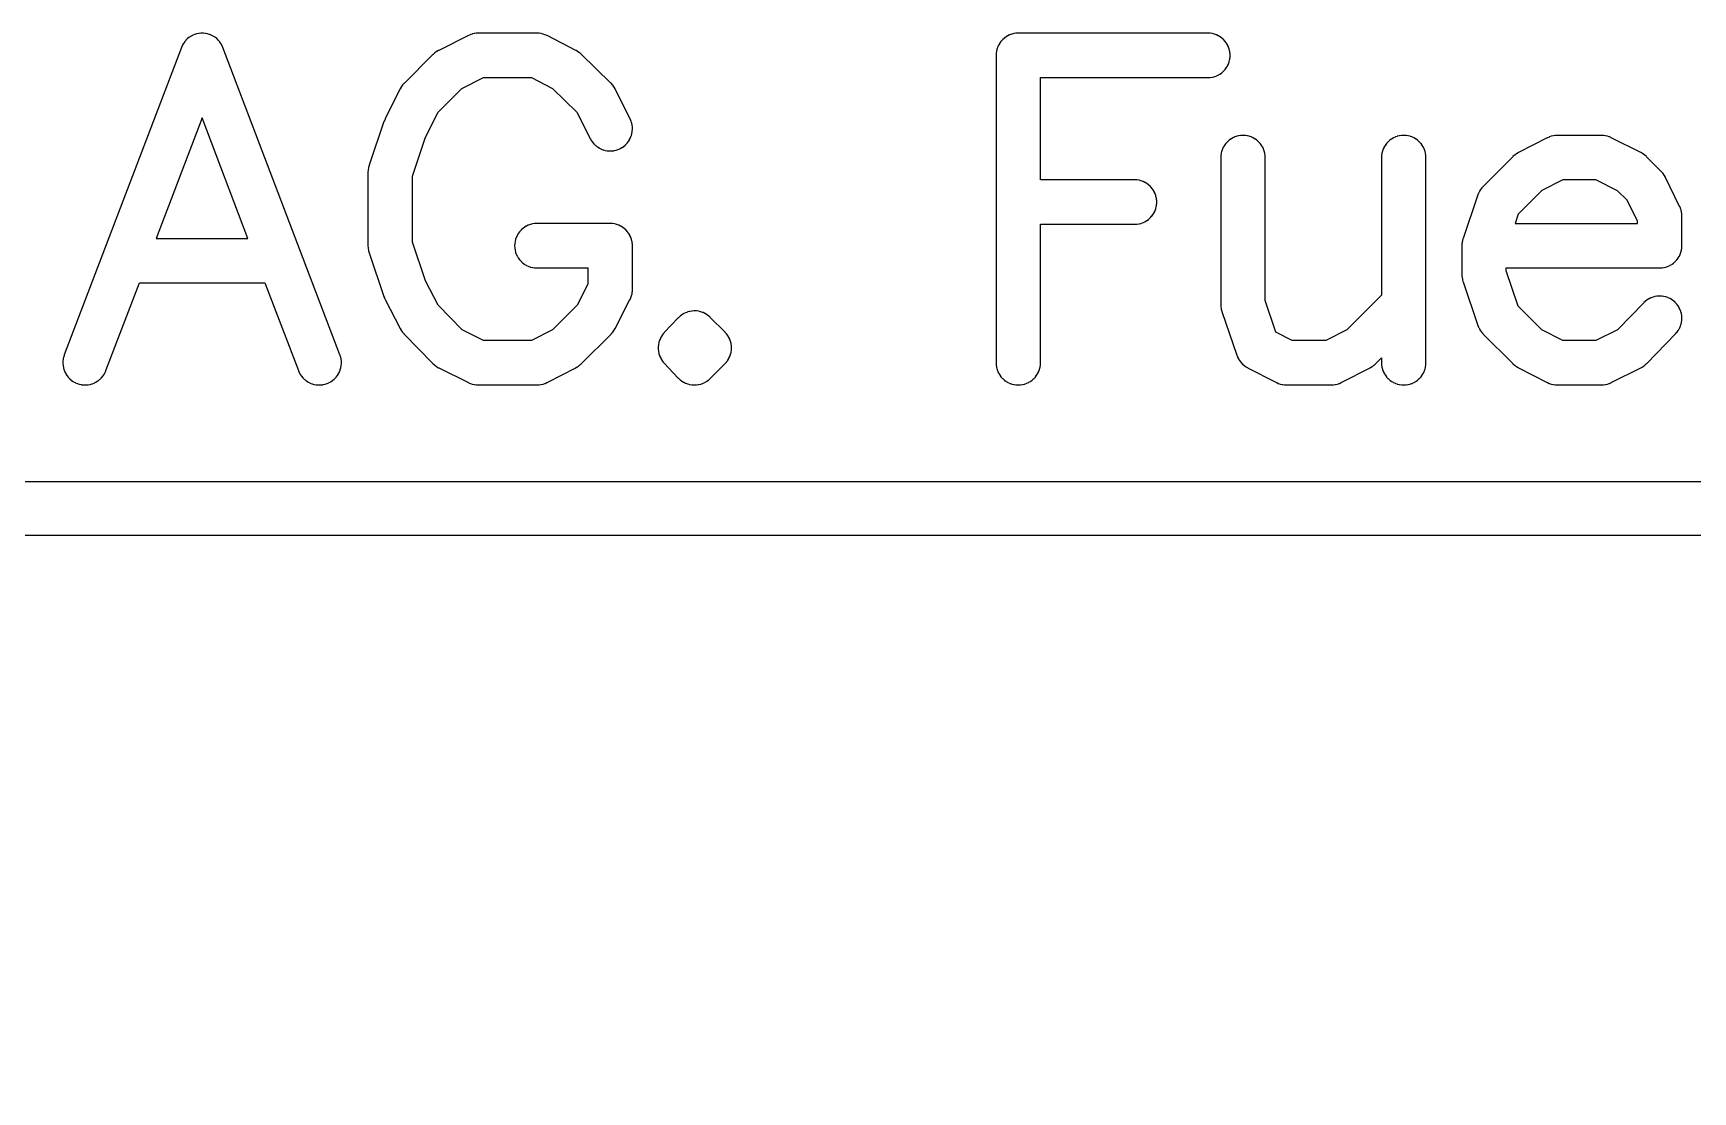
# Model space of a CAD drawing. Header units: inches. Extents: x -0.5 to 10, y -2.4 to 3.9.
# Drawn here: x 1.9257 to 2.1384, y -2.0266 to -1.8908 of the extents above; entities that cross this region are included whole.
import ezdxf

# ---------------------------------------------------------------- set-up
doc = ezdxf.new("R2010")
doc.units = ezdxf.units.IN

msp = doc.modelspace()

# ---------------------------------------------------------------- linework, layer by layer
for points in [[(1.939352, -1.92285), (1.955448, -1.92285), (1.959736, -1.934114), (1.959738, -1.934118), (1.959746, -1.934137), (1.959838, -1.934348), (1.959849, -1.934371), (1.95986, -1.934392), (1.959973, -1.934593), (1.959985, -1.934614), (1.959999, -1.934635), (1.960131, -1.934824), (1.960147, -1.934845), (1.960161, -1.934863), (1.960311, -1.935038), (1.960325, -1.935054), (1.960345, -1.935074), (1.960511, -1.935233), (1.96053, -1.935251), (1.960548, -1.935266), (1.960729, -1.935408), (1.960748, -1.935423), (1.960769, -1.935437), (1.960963, -1.935561), (1.960985, -1.935574), (1.961006, -1.935585), (1.961212, -1.93569), (1.961235, -1.935701), (1.961256, -1.93571), (1.961471, -1.935794), (1.961495, -1.935802), (1.961518, -1.935809), (1.96174, -1.935872), (1.961763, -1.935878), (1.961787, -1.935883), (1.962014, -1.935923), (1.962041, -1.935927), (1.962063, -1.93593), (1.962293, -1.935947), (1.962317, -1.935949), (1.962342, -1.935949), (1.962573, -1.935944), (1.962593, -1.935943), (1.962622, -1.935941), (1.962851, -1.935914), (1.962878, -1.93591), (1.962899, -1.935905), (1.963124, -1.935856), (1.963149, -1.93585), (1.963172, -1.935843), (1.963391, -1.935772), (1.963409, -1.935765), (1.963437, -1.935754), (1.963648, -1.935662), (1.963671, -1.935651), (1.963692, -1.93564), (1.963893, -1.935527), (1.963914, -1.935515), (1.963935, -1.935501), (1.964124, -1.935369), (1.964145, -1.935353), (1.964163, -1.935339), (1.964338, -1.935189), (1.964354, -1.935175), (1.964374, -1.935155), (1.964533, -1.934989), (1.964551, -1.93497), (1.964566, -1.934952), (1.964708, -1.934771), (1.964723, -1.934752), (1.964737, -1.934731), (1.964861, -1.934537), (1.964874, -1.934515), (1.964885, -1.934494), (1.96499, -1.934288), (1.965001, -1.934265), (1.96501, -1.934244), (1.965094, -1.934029), (1.965102, -1.934005), (1.965109, -1.933982), (1.965172, -1.93376), (1.965178, -1.933737), (1.965183, -1.933713), (1.965223, -1.933486), (1.965227, -1.933459), (1.96523, -1.933437), (1.965247, -1.933207), (1.965249, -1.933183), (1.965249, -1.933158), (1.965244, -1.932927), (1.965243, -1.932907), (1.965241, -1.932878), (1.965214, -1.932649), (1.96521, -1.932622), (1.965205, -1.932601), (1.965156, -1.932376), (1.96515, -1.932351), (1.965143, -1.932328), (1.965072, -1.932109), (1.965068, -1.9321), (1.965064, -1.932086), (1.950064, -1.892686), (1.95006, -1.892678), (1.950054, -1.892664), (1.949964, -1.892456), (1.949954, -1.892434), (1.949942, -1.892413), (1.949832, -1.892214), (1.949819, -1.892194), (1.949806, -1.892173), (1.949677, -1.891987), (1.949665, -1.891971), (1.949648, -1.891949), (1.949501, -1.891775), (1.949488, -1.89176), (1.949468, -1.89174), (1.949306, -1.891582), (1.949289, -1.891566), (1.94927, -1.89155), (1.949093, -1.891408), (1.949072, -1.891392), (1.949054, -1.891379), (1.948864, -1.891255), (1.948844, -1.891243), (1.948822, -1.891231), (1.948621, -1.891126), (1.948602, -1.891116), (1.948578, -1.891105), (1.948368, -1.89102), (1.948345, -1.891011), (1.948322, -1.891004), (1.948105, -1.890939), (1.948081, -1.890932), (1.948058, -1.890927), (1.947835, -1.890884), (1.947811, -1.89088), (1.947787, -1.890877), (1.947562, -1.890855), (1.947539, -1.890853), (1.947513, -1.890853), (1.947287, -1.890853), (1.947261, -1.890853), (1.947238, -1.890855), (1.947013, -1.890877), (1.946989, -1.89088), (1.946965, -1.890884), (1.946742, -1.890927), (1.946719, -1.890932), (1.946695, -1.890939), (1.946478, -1.891004), (1.946455, -1.891011), (1.946432, -1.89102), (1.946222, -1.891105), (1.946198, -1.891116), (1.946179, -1.891126), (1.945978, -1.891231), (1.945956, -1.891243), (1.945936, -1.891255), (1.945746, -1.891379), (1.945728, -1.891392), (1.945707, -1.891408), (1.94553, -1.89155), (1.945511, -1.891566), (1.945494, -1.891582), (1.945332, -1.89174), (1.945312, -1.89176), (1.945299, -1.891775), (1.945152, -1.891949), (1.945135, -1.891971), (1.945123, -1.891987), (1.944994, -1.892173), (1.944981, -1.892194), (1.944968, -1.892214), (1.944858, -1.892413), (1.944846, -1.892434), (1.944836, -1.892456), (1.944746, -1.892664), (1.94474, -1.892678), (1.944736, -1.892686), (1.929736, -1.932086), (1.929732, -1.9321), (1.929728, -1.932109), (1.929657, -1.932328), (1.92965, -1.932351), (1.929644, -1.932376), (1.929595, -1.932601), (1.92959, -1.932622), (1.929586, -1.932649), (1.929559, -1.932878), (1.929557, -1.932907), (1.929556, -1.932927), (1.929551, -1.933158), (1.929551, -1.933183), (1.929553, -1.933207), (1.92957, -1.933437), (1.929573, -1.933459), (1.929577, -1.933486), (1.929617, -1.933713), (1.929622, -1.933737), (1.929628, -1.93376), (1.929691, -1.933982), (1.929698, -1.934005), (1.929706, -1.934029), (1.92979, -1.934244), (1.929799, -1.934265), (1.92981, -1.934288), (1.929915, -1.934494), (1.929926, -1.934515), (1.929939, -1.934537), (1.930063, -1.934731), (1.930077, -1.934752), (1.930092, -1.934771), (1.930234, -1.934952), (1.930249, -1.93497), (1.930267, -1.934989), (1.930426, -1.935155), (1.930446, -1.935175), (1.930462, -1.935189), (1.930637, -1.935339), (1.930655, -1.935353), (1.930676, -1.935369), (1.930865, -1.935501), (1.930886, -1.935515), (1.930907, -1.935527), (1.931108, -1.93564), (1.931129, -1.935651), (1.931152, -1.935662), (1.931363, -1.935754), (1.931391, -1.935765), (1.931409, -1.935772), (1.931628, -1.935843), (1.931651, -1.93585), (1.931676, -1.935856), (1.931901, -1.935905), (1.931922, -1.93591), (1.931949, -1.935914), (1.932178, -1.935941), (1.932207, -1.935943), (1.932227, -1.935944), (1.932458, -1.935949), (1.932483, -1.935949), (1.932507, -1.935947), (1.932737, -1.93593), (1.932759, -1.935927), (1.932786, -1.935923), (1.933013, -1.935883), (1.933037, -1.935878), (1.93306, -1.935872), (1.933282, -1.935809), (1.933305, -1.935802), (1.933329, -1.935794), (1.933544, -1.93571), (1.933565, -1.935701), (1.933588, -1.93569), (1.933794, -1.935585), (1.933815, -1.935574), (1.933837, -1.935561), (1.934031, -1.935437), (1.934052, -1.935423), (1.934071, -1.935408), (1.934252, -1.935266), (1.93427, -1.935251), (1.934289, -1.935233), (1.934455, -1.935074), (1.934475, -1.935054), (1.934489, -1.935038), (1.934639, -1.934863), (1.934653, -1.934845), (1.934669, -1.934824), (1.934801, -1.934635), (1.934815, -1.934614), (1.934827, -1.934593), (1.93494, -1.934392), (1.934951, -1.934371), (1.934962, -1.934348), (1.935054, -1.934137), (1.935062, -1.934118), (1.935064, -1.934114)], [(1.995466, -1.901006), (1.997151, -1.904375), (1.997155, -1.904383), (1.997162, -1.904396), (1.997276, -1.904597), (1.99729, -1.904621), (1.997302, -1.904639), (1.997434, -1.904828), (1.997449, -1.904848), (1.997464, -1.904866), (1.997614, -1.905041), (1.99763, -1.905059), (1.997648, -1.905077), (1.997815, -1.905237), (1.997833, -1.905253), (1.997852, -1.905269), (1.998033, -1.905411), (1.998052, -1.905425), (1.998073, -1.905439), (1.998268, -1.905563), (1.998286, -1.905575), (1.99831, -1.905588), (1.998516, -1.905692), (1.998539, -1.905703), (1.998561, -1.905712), (1.998776, -1.905795), (1.998799, -1.905804), (1.998822, -1.905811), (1.999044, -1.905873), (1.999072, -1.90588), (1.999092, -1.905884), (1.999319, -1.905924), (1.999345, -1.905928), (1.999368, -1.90593), (1.999598, -1.905948), (1.999621, -1.905949), (1.999647, -1.905949), (1.999878, -1.905944), (1.999903, -1.905943), (1.999926, -1.90594), (2.000155, -1.905913), (2.000182, -1.905909), (2.000204, -1.905905), (2.000429, -1.905855), (2.000453, -1.905849), (2.000476, -1.905842), (2.000695, -1.90577), (2.000722, -1.90576), (2.000741, -1.905752), (2.000952, -1.90566), (2.000975, -1.905649), (2.000996, -1.905638), (2.001197, -1.905524), (2.001221, -1.90551), (2.001239, -1.905498), (2.001428, -1.905366), (2.001448, -1.905351), (2.001466, -1.905336), (2.001641, -1.905186), (2.001659, -1.90517), (2.001677, -1.905152), (2.001837, -1.904985), (2.001853, -1.904967), (2.001869, -1.904948), (2.002011, -1.904767), (2.002025, -1.904748), (2.002039, -1.904727), (2.002163, -1.904532), (2.002175, -1.904514), (2.002188, -1.90449), (2.002292, -1.904284), (2.002303, -1.904261), (2.002312, -1.904239), (2.002395, -1.904024), (2.002404, -1.904001), (2.002411, -1.903978), (2.002473, -1.903756), (2.00248, -1.903728), (2.002484, -1.903708), (2.002524, -1.903481), (2.002528, -1.903455), (2.00253, -1.903432), (2.002548, -1.903202), (2.002549, -1.903179), (2.002549, -1.903153), (2.002544, -1.902922), (2.002543, -1.902897), (2.00254, -1.902874), (2.002513, -1.902645), (2.002509, -1.902618), (2.002505, -1.902596), (2.002455, -1.902371), (2.002449, -1.902347), (2.002442, -1.902324), (2.00237, -1.902105), (2.00236, -1.902078), (2.002352, -1.902059), (2.00226, -1.901848), (2.002253, -1.901834), (2.002249, -1.901825), (2.000349, -1.898025), (2.000344, -1.898015), (2.000336, -1.898001), (2.000206, -1.897773), (2.00019, -1.897747), (2.00019, -1.897747), (2.000175, -1.897726), (2.000021, -1.897514), (2.000002, -1.897491), (2.000002, -1.897491), (1.999985, -1.897471), (1.999808, -1.897278), (1.999797, -1.897267), (1.999788, -1.897258), (1.995988, -1.893558), (1.995977, -1.893548), (1.99597, -1.893541), (1.995795, -1.893387), (1.995776, -1.893371), (1.995776, -1.893371), (1.995756, -1.893356), (1.995567, -1.89322), (1.995548, -1.893207), (1.995525, -1.893193), (1.995324, -1.893077), (1.995317, -1.893073), (1.995302, -1.893065), (1.991602, -1.891165), (1.991584, -1.891156), (1.991581, -1.891154), (1.991378, -1.891062), (1.991358, -1.891054), (1.991334, -1.891045), (1.991123, -1.890972), (1.991097, -1.890964), (1.991077, -1.890959), (1.990861, -1.890906), (1.990838, -1.890901), (1.990814, -1.890897), (1.990594, -1.890866), (1.99057, -1.890863), (1.990546, -1.890861), (1.990324, -1.890851), (1.990311, -1.89085), (1.9903, -1.89085), (1.9828, -1.89085), (1.982789, -1.89085), (1.982777, -1.890851), (1.982559, -1.890861), (1.982534, -1.890862), (1.982513, -1.890865), (1.982297, -1.890895), (1.982275, -1.890899), (1.982252, -1.890904), (1.98204, -1.890954), (1.982014, -1.89096), (1.981995, -1.890966), (1.981789, -1.891036), (1.981764, -1.891045), (1.981746, -1.891053), (1.981546, -1.891141), (1.981534, -1.891147), (1.981525, -1.891151), (1.977725, -1.893051), (1.977714, -1.893057), (1.977702, -1.893064), (1.977483, -1.893188), (1.977461, -1.893201), (1.977461, -1.893201), (1.977438, -1.893217), (1.977233, -1.893364), (1.977214, -1.893379), (1.977214, -1.893379), (1.977192, -1.893398), (1.977004, -1.893566), (1.976994, -1.893576), (1.976985, -1.893585), (1.973285, -1.897285), (1.973276, -1.897294), (1.973266, -1.897304), (1.973098, -1.897492), (1.973079, -1.897514), (1.973079, -1.897514), (1.973064, -1.897533), (1.972917, -1.897738), (1.972901, -1.897761), (1.972901, -1.897761), (1.972888, -1.897783), (1.972764, -1.898002), (1.972757, -1.898014), (1.972751, -1.898025), (1.970851, -1.901825), (1.970845, -1.901837), (1.970837, -1.901856), (1.970713, -1.902152), (1.970709, -1.902163), (1.970701, -1.902184), (1.968801, -1.907784), (1.968797, -1.907798), (1.968793, -1.90781), (1.968724, -1.908057), (1.968718, -1.908081), (1.968718, -1.908081), (1.968712, -1.90811), (1.968671, -1.908363), (1.968667, -1.90839), (1.968667, -1.90839), (1.968665, -1.908417), (1.968651, -1.908673), (1.96865, -1.908691), (1.96865, -1.9087), (1.96865, -1.9181), (1.96865, -1.918109), (1.968651, -1.918127), (1.968665, -1.918383), (1.968667, -1.91841), (1.968667, -1.91841), (1.968671, -1.918437), (1.968712, -1.91869), (1.968718, -1.918719), (1.968718, -1.918719), (1.968724, -1.918743), (1.968793, -1.91899), (1.968797, -1.919002), (1.968801, -1.919016), (1.970701, -1.924616), (1.970706, -1.924629), (1.970707, -1.924633), (1.970769, -1.924795), (1.970776, -1.924813), (1.970783, -1.924829), (1.970857, -1.924985), (1.97086, -1.924992), (1.970865, -1.925002), (1.972765, -1.928702), (1.972773, -1.928717), (1.972777, -1.928724), (1.972893, -1.928925), (1.972907, -1.928948), (1.97292, -1.928967), (1.973056, -1.929156), (1.973071, -1.929176), (1.973071, -1.929176), (1.973087, -1.929195), (1.973241, -1.92937), (1.973248, -1.929377), (1.973258, -1.929388), (1.976958, -1.933188), (1.976967, -1.933197), (1.976978, -1.933208), (1.977171, -1.933385), (1.977191, -1.933402), (1.977191, -1.933402), (1.977214, -1.933421), (1.977426, -1.933575), (1.977447, -1.93359), (1.977447, -1.93359), (1.977473, -1.933606), (1.977701, -1.933736), (1.977715, -1.933744), (1.977725, -1.933749), (1.981525, -1.935649), (1.981534, -1.935653), (1.981546, -1.935659), (1.981746, -1.935747), (1.981764, -1.935755), (1.981789, -1.935764), (1.981995, -1.935834), (1.982014, -1.93584), (1.98204, -1.935846), (1.982252, -1.935896), (1.982275, -1.935901), (1.982297, -1.935905), (1.982513, -1.935935), (1.982534, -1.935938), (1.982559, -1.935939), (1.982777, -1.935949), (1.982789, -1.93595), (1.9828, -1.93595), (1.9903, -1.93595), (1.990311, -1.93595), (1.990324, -1.935949), (1.990546, -1.935939), (1.99057, -1.935937), (1.990594, -1.935934), (1.990814, -1.935903), (1.990838, -1.935899), (1.990861, -1.935894), (1.991077, -1.935841), (1.991097, -1.935836), (1.991123, -1.935828), (1.991334, -1.935755), (1.991358, -1.935746), (1.991378, -1.935738), (1.991581, -1.935646), (1.991584, -1.935644), (1.991602, -1.935635), (1.995302, -1.933735), (1.995316, -1.933728), (1.995325, -1.933723), (1.995535, -1.933601), (1.995558, -1.933586), (1.995558, -1.933586), (1.995579, -1.933572), (1.995775, -1.933429), (1.995794, -1.933415), (1.995794, -1.933415), (1.995816, -1.933396), (1.995996, -1.933233), (1.996, -1.933229), (1.996015, -1.933215), (1.999815, -1.929415), (1.999829, -1.9294), (1.999833, -1.929396), (1.999996, -1.929216), (2.000015, -1.929194), (2.000015, -1.929194), (2.000029, -1.929175), (2.000172, -1.928979), (2.000186, -1.928958), (2.000186, -1.928958), (2.000201, -1.928935), (2.000323, -1.928725), (2.000328, -1.928716), (2.000335, -1.928702), (2.002235, -1.925002), (2.002244, -1.924984), (2.002246, -1.924981), (2.002338, -1.924778), (2.002346, -1.924758), (2.002355, -1.924734), (2.002428, -1.924523), (2.002436, -1.924497), (2.002441, -1.924477), (2.002494, -1.924261), (2.002499, -1.924238), (2.002503, -1.924214), (2.002534, -1.923994), (2.002537, -1.92397), (2.002539, -1.923946), (2.002549, -1.923724), (2.00255, -1.923711), (2.00255, -1.9237), (2.00255, -1.9181), (2.00255, -1.91809), (2.002549, -1.918075), (2.002538, -1.917845), (2.002536, -1.917819), (2.002533, -1.917796), (2.002499, -1.917568), (2.002496, -1.917545), (2.00249, -1.91752), (2.002434, -1.917296), (2.002427, -1.91727), (2.00242, -1.917249), (2.002342, -1.917032), (2.002333, -1.917008), (2.002323, -1.916987), (2.002225, -1.916778), (2.002213, -1.916756), (2.002201, -1.916735), (2.002083, -1.916537), (2.002068, -1.916514), (2.002056, -1.916497), (2.001918, -1.916311), (2.001902, -1.91629), (2.001887, -1.916273), (2.001732, -1.916103), (2.001715, -1.916085), (2.001697, -1.916068), (2.001527, -1.915913), (2.00151, -1.915898), (2.001489, -1.915882), (2.001303, -1.915744), (2.001286, -1.915732), (2.001263, -1.915717), (2.001065, -1.915599), (2.001044, -1.915587), (2.001022, -1.915575), (2.000813, -1.915477), (2.000792, -1.915467), (2.000768, -1.915458), (2.000551, -1.91538), (2.00053, -1.915373), (2.000504, -1.915366), (2.00028, -1.91531), (2.000255, -1.915304), (2.000232, -1.915301), (2.000004, -1.915267), (1.999981, -1.915264), (1.999955, -1.915262), (1.999725, -1.915251), (1.99971, -1.91525), (1.9997, -1.91525), (1.9903, -1.91525), (1.99029, -1.91525), (1.990275, -1.915251), (1.990045, -1.915262), (1.990019, -1.915264), (1.989996, -1.915267), (1.989768, -1.915301), (1.989745, -1.915304), (1.98972, -1.91531), (1.989496, -1.915366), (1.98947, -1.915373), (1.989449, -1.91538), (1.989232, -1.915458), (1.989208, -1.915467), (1.989187, -1.915477), (1.988978, -1.915575), (1.988956, -1.915587), (1.988935, -1.915599), (1.988737, -1.915717), (1.988714, -1.915732), (1.988697, -1.915744), (1.988511, -1.915882), (1.98849, -1.915898), (1.988473, -1.915913), (1.988303, -1.916068), (1.988285, -1.916085), (1.988268, -1.916103), (1.988113, -1.916273), (1.988098, -1.91629), (1.988082, -1.916311), (1.987944, -1.916497), (1.987932, -1.916514), (1.987917, -1.916537), (1.987799, -1.916735), (1.987787, -1.916756), (1.987775, -1.916778), (1.987677, -1.916987), (1.987667, -1.917008), (1.987658, -1.917032), (1.98758, -1.917249), (1.987573, -1.91727), (1.987566, -1.917296), (1.98751, -1.91752), (1.987504, -1.917545), (1.987501, -1.917568), (1.987467, -1.917796), (1.987464, -1.917819), (1.987462, -1.917845), (1.987451, -1.918075), (1.98745, -1.9181), (1.987451, -1.918125), (1.987462, -1.918355), (1.987464, -1.918381), (1.987467, -1.918404), (1.987501, -1.918632), (1.987504, -1.918655), (1.98751, -1.91868), (1.987566, -1.918904), (1.987573, -1.91893), (1.98758, -1.918951), (1.987658, -1.919168), (1.987667, -1.919192), (1.987677, -1.919213), (1.987775, -1.919422), (1.987787, -1.919444), (1.987799, -1.919465), (1.987917, -1.919663), (1.987932, -1.919686), (1.987944, -1.919703), (1.988082, -1.919889), (1.988098, -1.91991), (1.988113, -1.919927), (1.988268, -1.920097), (1.988285, -1.920115), (1.988303, -1.920132), (1.988473, -1.920287), (1.98849, -1.920302), (1.988511, -1.920318), (1.988697, -1.920456), (1.988714, -1.920468), (1.988737, -1.920483), (1.988935, -1.920601), (1.988956, -1.920613), (1.988978, -1.920625), (1.989187, -1.920723), (1.989208, -1.920733), (1.989232, -1.920742), (1.989449, -1.92082), (1.98947, -1.920827), (1.989496, -1.920834), (1.98972, -1.92089), (1.989745, -1.920896), (1.989768, -1.920899), (1.989996, -1.920933), (1.990019, -1.920936), (1.990045, -1.920938), (1.990275, -1.920949), (1.99029, -1.92095), (1.9903, -1.92095), (1.99685, -1.92095), (1.99685, -1.923011), (1.995469, -1.925701), (1.992301, -1.928869), (1.989611, -1.93025), (1.983473, -1.93025), (1.980706, -1.928866), (1.97764, -1.925718), (1.976031, -1.922585), (1.97435, -1.91763), (1.97435, -1.90917), (1.976036, -1.9042), (1.977642, -1.900988), (1.980688, -1.897942), (1.983473, -1.89655), (1.989611, -1.89655), (1.992318, -1.89794)], [(2.04915, -1.89369), (2.04915, -1.89369), (2.04915, -1.8937), (2.04915, -1.9331), (2.04915, -1.93311), (2.049151, -1.933125), (2.049162, -1.933355), (2.049164, -1.933381), (2.049167, -1.933404), (2.049201, -1.933632), (2.049204, -1.933655), (2.04921, -1.93368), (2.049266, -1.933904), (2.049273, -1.93393), (2.04928, -1.933951), (2.049358, -1.934168), (2.049367, -1.934192), (2.049377, -1.934213), (2.049475, -1.934422), (2.049487, -1.934444), (2.049499, -1.934465), (2.049617, -1.934663), (2.049632, -1.934686), (2.049644, -1.934703), (2.049782, -1.934889), (2.049798, -1.93491), (2.049813, -1.934927), (2.049968, -1.935097), (2.049985, -1.935115), (2.050003, -1.935132), (2.050173, -1.935287), (2.05019, -1.935302), (2.050211, -1.935318), (2.050397, -1.935456), (2.050414, -1.935468), (2.050437, -1.935483), (2.050635, -1.935601), (2.050656, -1.935613), (2.050678, -1.935625), (2.050887, -1.935723), (2.050908, -1.935733), (2.050932, -1.935742), (2.051149, -1.93582), (2.05117, -1.935827), (2.051196, -1.935834), (2.05142, -1.93589), (2.051445, -1.935896), (2.051468, -1.935899), (2.051696, -1.935933), (2.051719, -1.935936), (2.051745, -1.935938), (2.051975, -1.935949), (2.052, -1.93595), (2.052025, -1.935949), (2.052255, -1.935938), (2.052281, -1.935936), (2.052304, -1.935933), (2.052532, -1.935899), (2.052555, -1.935896), (2.05258, -1.93589), (2.052804, -1.935834), (2.05283, -1.935827), (2.052851, -1.93582), (2.053068, -1.935742), (2.053092, -1.935733), (2.053113, -1.935723), (2.053322, -1.935625), (2.053344, -1.935613), (2.053365, -1.935601), (2.053563, -1.935483), (2.053586, -1.935468), (2.053603, -1.935456), (2.053789, -1.935318), (2.05381, -1.935302), (2.053827, -1.935287), (2.053997, -1.935132), (2.054015, -1.935115), (2.054032, -1.935097), (2.054187, -1.934927), (2.054202, -1.93491), (2.054218, -1.934889), (2.054356, -1.934703), (2.054368, -1.934686), (2.054383, -1.934663), (2.054501, -1.934465), (2.054513, -1.934444), (2.054525, -1.934422), (2.054623, -1.934213), (2.054633, -1.934192), (2.054642, -1.934168), (2.05472, -1.933951), (2.054727, -1.93393), (2.054734, -1.933904), (2.05479, -1.93368), (2.054796, -1.933655), (2.054799, -1.933632), (2.054833, -1.933404), (2.054836, -1.933381), (2.054838, -1.933355), (2.054849, -1.933125), (2.05485, -1.93311), (2.05485, -1.9331), (2.05485, -1.91535), (2.0669, -1.91535), (2.06691, -1.91535), (2.066925, -1.915349), (2.067155, -1.915338), (2.067181, -1.915336), (2.067204, -1.915333), (2.067432, -1.915299), (2.067455, -1.915296), (2.06748, -1.91529), (2.067704, -1.915234), (2.06773, -1.915227), (2.067751, -1.91522), (2.067968, -1.915142), (2.067992, -1.915133), (2.068013, -1.915123), (2.068222, -1.915025), (2.068244, -1.915013), (2.068265, -1.915001), (2.068463, -1.914883), (2.068486, -1.914868), (2.068503, -1.914856), (2.068689, -1.914718), (2.06871, -1.914702), (2.068727, -1.914687), (2.068897, -1.914532), (2.068915, -1.914515), (2.068932, -1.914497), (2.069087, -1.914327), (2.069102, -1.91431), (2.069118, -1.914289), (2.069256, -1.914103), (2.069268, -1.914086), (2.069283, -1.914063), (2.069401, -1.913865), (2.069413, -1.913844), (2.069425, -1.913822), (2.069523, -1.913613), (2.069533, -1.913592), (2.069542, -1.913568), (2.06962, -1.913351), (2.069627, -1.91333), (2.069634, -1.913304), (2.06969, -1.91308), (2.069696, -1.913055), (2.069699, -1.913032), (2.069733, -1.912804), (2.069736, -1.912781), (2.069738, -1.912755), (2.069749, -1.912525), (2.06975, -1.9125), (2.069749, -1.912475), (2.069738, -1.912245), (2.069736, -1.912219), (2.069733, -1.912196), (2.069699, -1.911968), (2.069696, -1.911945), (2.06969, -1.91192), (2.069634, -1.911696), (2.069627, -1.91167), (2.06962, -1.911649), (2.069542, -1.911432), (2.069533, -1.911408), (2.069523, -1.911387), (2.069425, -1.911178), (2.069413, -1.911156), (2.069401, -1.911135), (2.069283, -1.910937), (2.069268, -1.910914), (2.069256, -1.910897), (2.069118, -1.910711), (2.069102, -1.91069), (2.069087, -1.910673), (2.068932, -1.910503), (2.068915, -1.910485), (2.068897, -1.910468), (2.068727, -1.910313), (2.06871, -1.910298), (2.068689, -1.910282), (2.068503, -1.910144), (2.068486, -1.910132), (2.068463, -1.910117), (2.068265, -1.909999), (2.068244, -1.909987), (2.068222, -1.909975), (2.068013, -1.909877), (2.067992, -1.909867), (2.067968, -1.909858), (2.067751, -1.90978), (2.06773, -1.909773), (2.067704, -1.909766), (2.06748, -1.90971), (2.067455, -1.909704), (2.067432, -1.909701), (2.067204, -1.909667), (2.067181, -1.909664), (2.067155, -1.909662), (2.066925, -1.909651), (2.06691, -1.90965), (2.0669, -1.90965), (2.05485, -1.90965), (2.05485, -1.89655), (2.0763, -1.89655), (2.07631, -1.89655), (2.076325, -1.896549), (2.076555, -1.896538), (2.076581, -1.896536), (2.076604, -1.896533), (2.076832, -1.896499), (2.076855, -1.896496), (2.07688, -1.89649), (2.077104, -1.896434), (2.07713, -1.896427), (2.077151, -1.89642), (2.077368, -1.896342), (2.077392, -1.896333), (2.077413, -1.896323), (2.077622, -1.896225), (2.077644, -1.896213), (2.077665, -1.896201), (2.077863, -1.896083), (2.077886, -1.896068), (2.077903, -1.896056), (2.078089, -1.895918), (2.07811, -1.895902), (2.078127, -1.895887), (2.078297, -1.895732), (2.078315, -1.895715), (2.078332, -1.895697), (2.078487, -1.895527), (2.078502, -1.89551), (2.078518, -1.895489), (2.078656, -1.895303), (2.078668, -1.895286), (2.078683, -1.895263), (2.078801, -1.895065), (2.078813, -1.895044), (2.078825, -1.895022), (2.078923, -1.894813), (2.078933, -1.894792), (2.078942, -1.894768), (2.07902, -1.894551), (2.079027, -1.89453), (2.079034, -1.894504), (2.07909, -1.89428), (2.079096, -1.894255), (2.079099, -1.894232), (2.079133, -1.894004), (2.079136, -1.893981), (2.079138, -1.893955), (2.079149, -1.893725), (2.07915, -1.8937), (2.079149, -1.893675), (2.079138, -1.893445), (2.079136, -1.893419), (2.079133, -1.893396), (2.079099, -1.893168), (2.079096, -1.893145), (2.07909, -1.89312), (2.079034, -1.892896), (2.079027, -1.89287), (2.07902, -1.892849), (2.078942, -1.892632), (2.078933, -1.892608), (2.078923, -1.892587), (2.078825, -1.892378), (2.078813, -1.892356), (2.078801, -1.892335), (2.078683, -1.892137), (2.078668, -1.892114), (2.078656, -1.892097), (2.078518, -1.891911), (2.078502, -1.89189), (2.078487, -1.891873), (2.078332, -1.891703), (2.078315, -1.891685), (2.078297, -1.891668), (2.078127, -1.891513), (2.07811, -1.891498), (2.078089, -1.891482), (2.077903, -1.891344), (2.077886, -1.891332), (2.077863, -1.891317), (2.077665, -1.891199), (2.077644, -1.891187), (2.077622, -1.891175), (2.077413, -1.891077), (2.077392, -1.891067), (2.077368, -1.891058), (2.077151, -1.89098), (2.07713, -1.890973), (2.077104, -1.890966), (2.07688, -1.89091), (2.076855, -1.890904), (2.076832, -1.890901), (2.076604, -1.890867), (2.076581, -1.890864), (2.076555, -1.890862), (2.076325, -1.890851), (2.07631, -1.89085), (2.0763, -1.89085), (2.052, -1.89085), (2.05199, -1.89085), (2.051975, -1.890851), (2.051745, -1.890862), (2.051719, -1.890864), (2.051696, -1.890867), (2.051468, -1.890901), (2.051445, -1.890904), (2.05142, -1.89091), (2.051196, -1.890966), (2.05117, -1.890973), (2.051149, -1.89098), (2.050932, -1.891058), (2.050908, -1.891067), (2.050887, -1.891077), (2.050678, -1.891175), (2.050656, -1.891187), (2.050635, -1.891199), (2.050437, -1.891317), (2.050414, -1.891332), (2.050397, -1.891344), (2.050211, -1.891482), (2.05019, -1.891498), (2.050173, -1.891513), (2.050003, -1.891668), (2.049985, -1.891685), (2.049968, -1.891703), (2.049813, -1.891873), (2.049798, -1.89189), (2.049782, -1.891911), (2.049644, -1.892097), (2.049632, -1.892114), (2.049617, -1.892137), (2.049499, -1.892335), (2.049487, -1.892356), (2.049475, -1.892378), (2.049377, -1.892587), (2.049367, -1.892608), (2.049358, -1.892632), (2.04928, -1.892849), (2.049273, -1.89287), (2.049266, -1.892896), (2.04921, -1.89312), (2.049204, -1.893145), (2.049201, -1.893168), (2.049167, -1.893396), (2.049164, -1.893419), (2.049162, -1.893445), (2.049151, -1.893675)], [(1.953278, -1.91715), (1.9474, -1.90171), (1.941522, -1.91715)], [(2.08365, -1.92513), (2.08365, -1.9068), (2.08365, -1.90679), (2.083649, -1.906775), (2.083638, -1.906545), (2.083636, -1.906519), (2.083633, -1.906496), (2.083599, -1.906268), (2.083596, -1.906245), (2.08359, -1.90622), (2.083534, -1.905996), (2.083527, -1.90597), (2.08352, -1.905949), (2.083442, -1.905732), (2.083433, -1.905708), (2.083423, -1.905687), (2.083325, -1.905478), (2.083313, -1.905456), (2.083301, -1.905435), (2.083183, -1.905237), (2.083168, -1.905214), (2.083156, -1.905197), (2.083018, -1.905011), (2.083002, -1.90499), (2.082987, -1.904973), (2.082832, -1.904803), (2.082815, -1.904785), (2.082797, -1.904768), (2.082627, -1.904613), (2.08261, -1.904598), (2.082589, -1.904582), (2.082403, -1.904444), (2.082386, -1.904432), (2.082363, -1.904417), (2.082165, -1.904299), (2.082144, -1.904287), (2.082122, -1.904275), (2.081913, -1.904177), (2.081892, -1.904167), (2.081868, -1.904158), (2.081651, -1.90408), (2.08163, -1.904073), (2.081604, -1.904066), (2.08138, -1.90401), (2.081355, -1.904004), (2.081332, -1.904001), (2.081104, -1.903967), (2.081081, -1.903964), (2.081055, -1.903962), (2.080825, -1.903951), (2.0808, -1.90395), (2.080775, -1.903951), (2.080545, -1.903962), (2.080519, -1.903964), (2.080496, -1.903967), (2.080268, -1.904001), (2.080245, -1.904004), (2.08022, -1.90401), (2.079996, -1.904066), (2.07997, -1.904073), (2.079949, -1.90408), (2.079732, -1.904158), (2.079708, -1.904167), (2.079687, -1.904177), (2.079478, -1.904275), (2.079456, -1.904287), (2.079435, -1.904299), (2.079237, -1.904417), (2.079214, -1.904432), (2.079197, -1.904444), (2.079011, -1.904582), (2.07899, -1.904598), (2.078973, -1.904613), (2.078803, -1.904768), (2.078785, -1.904785), (2.078768, -1.904803), (2.078613, -1.904973), (2.078598, -1.90499), (2.078582, -1.905011), (2.078444, -1.905197), (2.078432, -1.905214), (2.078417, -1.905237), (2.078299, -1.905435), (2.078287, -1.905456), (2.078275, -1.905478), (2.078177, -1.905687), (2.078167, -1.905708), (2.078158, -1.905732), (2.07808, -1.905949), (2.078073, -1.90597), (2.078066, -1.905996), (2.07801, -1.90622), (2.078004, -1.906245), (2.078001, -1.906268), (2.077967, -1.906496), (2.077964, -1.906519), (2.077962, -1.906545), (2.077951, -1.906775), (2.07795, -1.90679), (2.07795, -1.9068), (2.07795, -1.9256), (2.07795, -1.925609), (2.077951, -1.925627), (2.077965, -1.925883), (2.077967, -1.92591), (2.077967, -1.92591), (2.077971, -1.925937), (2.078012, -1.92619), (2.078018, -1.926219), (2.078018, -1.926219), (2.078024, -1.926243), (2.078093, -1.92649), (2.078097, -1.926502), (2.078101, -1.926516), (2.080001, -1.932116), (2.080007, -1.932132), (2.080009, -1.932138), (2.080092, -1.932348), (2.080103, -1.932374), (2.080112, -1.932392), (2.080214, -1.932594), (2.080227, -1.932617), (2.080238, -1.932635), (2.08036, -1.932826), (2.080373, -1.932845), (2.080388, -1.932865), (2.080527, -1.933043), (2.080542, -1.933062), (2.080558, -1.933079), (2.080714, -1.933243), (2.080728, -1.933257), (2.080748, -1.933276), (2.080919, -1.933424), (2.080934, -1.933437), (2.080957, -1.933454), (2.081141, -1.933585), (2.081161, -1.933599), (2.081181, -1.933611), (2.081377, -1.933724), (2.081386, -1.933729), (2.081398, -1.933735), (2.085098, -1.935635), (2.085116, -1.935644), (2.085119, -1.935646), (2.085322, -1.935738), (2.085342, -1.935746), (2.085366, -1.935755), (2.085577, -1.935828), (2.085603, -1.935836), (2.085623, -1.935841), (2.085839, -1.935894), (2.085862, -1.935899), (2.085886, -1.935903), (2.086106, -1.935934), (2.08613, -1.935937), (2.086154, -1.935939), (2.086376, -1.935949), (2.086389, -1.93595), (2.0864, -1.93595), (2.0921, -1.93595), (2.092111, -1.93595), (2.092124, -1.935949), (2.092346, -1.935939), (2.09237, -1.935937), (2.092394, -1.935934), (2.092614, -1.935903), (2.092638, -1.935899), (2.092661, -1.935894), (2.092877, -1.935841), (2.092897, -1.935836), (2.092923, -1.935828), (2.093134, -1.935755), (2.093158, -1.935746), (2.093178, -1.935738), (2.093381, -1.935646), (2.093384, -1.935644), (2.093402, -1.935635), (2.097102, -1.933735), (2.097116, -1.933728), (2.097125, -1.933723), (2.097335, -1.933601), (2.097358, -1.933586), (2.097358, -1.933586), (2.097379, -1.933572), (2.097575, -1.933429), (2.097594, -1.933415), (2.097594, -1.933415), (2.097616, -1.933396), (2.097796, -1.933233), (2.0978, -1.933229), (2.097815, -1.933215), (2.09855, -1.932481), (2.09855, -1.9331), (2.09855, -1.93311), (2.098551, -1.933125), (2.098562, -1.933355), (2.098564, -1.933381), (2.098567, -1.933404), (2.098601, -1.933632), (2.098604, -1.933655), (2.09861, -1.93368), (2.098666, -1.933904), (2.098673, -1.93393), (2.09868, -1.933951), (2.098758, -1.934168), (2.098767, -1.934192), (2.098777, -1.934213), (2.098875, -1.934422), (2.098887, -1.934444), (2.098899, -1.934465), (2.099017, -1.934663), (2.099032, -1.934686), (2.099044, -1.934703), (2.099182, -1.934889), (2.099198, -1.93491), (2.099213, -1.934927), (2.099368, -1.935097), (2.099385, -1.935115), (2.099403, -1.935132), (2.099573, -1.935287), (2.09959, -1.935302), (2.099611, -1.935318), (2.099797, -1.935456), (2.099814, -1.935468), (2.099837, -1.935483), (2.100035, -1.935601), (2.100056, -1.935613), (2.100078, -1.935625), (2.100287, -1.935723), (2.100308, -1.935733), (2.100332, -1.935742), (2.100549, -1.93582), (2.10057, -1.935827), (2.100596, -1.935834), (2.10082, -1.93589), (2.100845, -1.935896), (2.100868, -1.935899), (2.101096, -1.935933), (2.101119, -1.935936), (2.101145, -1.935938), (2.101375, -1.935949), (2.1014, -1.93595), (2.101425, -1.935949), (2.101655, -1.935938), (2.101681, -1.935936), (2.101704, -1.935933), (2.101932, -1.935899), (2.101955, -1.935896), (2.10198, -1.93589), (2.102204, -1.935834), (2.10223, -1.935827), (2.102251, -1.93582), (2.102468, -1.935742), (2.102492, -1.935733), (2.102513, -1.935723), (2.102722, -1.935625), (2.102744, -1.935613), (2.102765, -1.935601), (2.102963, -1.935483), (2.102986, -1.935468), (2.103003, -1.935456), (2.103189, -1.935318), (2.10321, -1.935302), (2.103227, -1.935287), (2.103397, -1.935132), (2.103415, -1.935115), (2.103432, -1.935097), (2.103587, -1.934927), (2.103602, -1.93491), (2.103618, -1.934889), (2.103756, -1.934703), (2.103768, -1.934686), (2.103783, -1.934663), (2.103901, -1.934465), (2.103913, -1.934444), (2.103925, -1.934422), (2.104023, -1.934213), (2.104033, -1.934192), (2.104042, -1.934168), (2.10412, -1.933951), (2.104127, -1.93393), (2.104134, -1.933904), (2.10419, -1.93368), (2.104196, -1.933655), (2.104199, -1.933632), (2.104233, -1.933404), (2.104236, -1.933381), (2.104238, -1.933355), (2.104249, -1.933125), (2.10425, -1.93311), (2.10425, -1.9331), (2.10425, -1.9068), (2.10425, -1.90679), (2.104249, -1.906775), (2.104238, -1.906545), (2.104236, -1.906519), (2.104233, -1.906496), (2.104199, -1.906268), (2.104196, -1.906245), (2.10419, -1.90622), (2.104134, -1.905996), (2.104127, -1.90597), (2.10412, -1.905949), (2.104042, -1.905732), (2.104033, -1.905708), (2.104023, -1.905687), (2.103925, -1.905478), (2.103913, -1.905456), (2.103901, -1.905435), (2.103783, -1.905237), (2.103768, -1.905214), (2.103756, -1.905197), (2.103618, -1.905011), (2.103602, -1.90499), (2.103587, -1.904973), (2.103432, -1.904803), (2.103415, -1.904785), (2.103397, -1.904768), (2.103227, -1.904613), (2.10321, -1.904598), (2.103189, -1.904582), (2.103003, -1.904444), (2.102986, -1.904432), (2.102963, -1.904417), (2.102765, -1.904299), (2.102744, -1.904287), (2.102722, -1.904275), (2.102513, -1.904177), (2.102492, -1.904167), (2.102468, -1.904158), (2.102251, -1.90408), (2.10223, -1.904073), (2.102204, -1.904066), (2.10198, -1.90401), (2.101955, -1.904004), (2.101932, -1.904001), (2.101704, -1.903967), (2.101681, -1.903964), (2.101655, -1.903962), (2.101425, -1.903951), (2.1014, -1.90395), (2.101375, -1.903951), (2.101145, -1.903962), (2.101119, -1.903964), (2.101096, -1.903967), (2.100868, -1.904001), (2.100845, -1.904004), (2.10082, -1.90401), (2.100596, -1.904066), (2.10057, -1.904073), (2.100549, -1.90408), (2.100332, -1.904158), (2.100308, -1.904167), (2.100287, -1.904177), (2.100078, -1.904275), (2.100056, -1.904287), (2.100035, -1.904299), (2.099837, -1.904417), (2.099814, -1.904432), (2.099797, -1.904444), (2.099611, -1.904582), (2.09959, -1.904598), (2.099573, -1.904613), (2.099403, -1.904768), (2.099385, -1.904785), (2.099368, -1.904803), (2.099213, -1.904973), (2.099198, -1.90499), (2.099182, -1.905011), (2.099044, -1.905197), (2.099032, -1.905214), (2.099017, -1.905237), (2.098899, -1.905435), (2.098887, -1.905456), (2.098875, -1.905478), (2.098777, -1.905687), (2.098767, -1.905708), (2.098758, -1.905732), (2.09868, -1.905949), (2.098673, -1.90597), (2.098666, -1.905996), (2.09861, -1.90622), (2.098604, -1.906245), (2.098601, -1.906268), (2.098567, -1.906496), (2.098564, -1.906519), (2.098562, -1.906545), (2.098551, -1.906775), (2.09855, -1.90679), (2.09855, -1.9068), (2.09855, -1.924419), (2.094101, -1.928869), (2.091411, -1.93025), (2.087089, -1.93025), (2.085028, -1.929192)], [(2.10885, -1.9181), (2.10885, -1.9218), (2.10885, -1.921809), (2.108851, -1.921827), (2.108865, -1.922083), (2.108867, -1.92211), (2.108867, -1.92211), (2.108871, -1.922137), (2.108912, -1.92239), (2.108918, -1.922419), (2.108918, -1.922419), (2.108924, -1.922443), (2.108993, -1.92269), (2.108997, -1.922702), (2.109001, -1.922716), (2.110901, -1.928316), (2.110906, -1.928329), (2.110909, -1.928337), (2.110987, -1.928538), (2.110995, -1.928557), (2.111006, -1.92858), (2.111103, -1.928772), (2.111114, -1.928793), (2.111125, -1.928812), (2.111239, -1.928995), (2.111251, -1.929013), (2.111265, -1.929033), (2.111395, -1.929204), (2.111409, -1.929222), (2.111424, -1.92924), (2.111569, -1.929399), (2.111574, -1.929404), (2.111585, -1.929415), (2.115385, -1.933215), (2.1154, -1.933229), (2.115404, -1.933233), (2.115584, -1.933396), (2.115606, -1.933415), (2.115606, -1.933415), (2.115625, -1.933429), (2.115821, -1.933572), (2.115842, -1.933586), (2.115842, -1.933586), (2.115865, -1.933601), (2.116075, -1.933723), (2.116084, -1.933728), (2.116098, -1.933735), (2.119798, -1.935635), (2.119816, -1.935644), (2.119819, -1.935646), (2.120022, -1.935738), (2.120042, -1.935746), (2.120066, -1.935755), (2.120277, -1.935828), (2.120303, -1.935836), (2.120323, -1.935841), (2.120539, -1.935894), (2.120562, -1.935899), (2.120586, -1.935903), (2.120806, -1.935934), (2.12083, -1.935937), (2.120854, -1.935939), (2.121076, -1.935949), (2.121089, -1.93595), (2.1211, -1.93595), (2.1267, -1.93595), (2.126711, -1.93595), (2.126723, -1.935949), (2.126941, -1.935939), (2.126966, -1.935938), (2.126987, -1.935935), (2.127203, -1.935905), (2.127225, -1.935901), (2.127248, -1.935896), (2.12746, -1.935846), (2.127486, -1.93584), (2.127505, -1.935834), (2.127711, -1.935764), (2.127736, -1.935755), (2.127754, -1.935747), (2.127954, -1.935659), (2.127966, -1.935653), (2.127975, -1.935649), (2.131775, -1.933749), (2.131785, -1.933744), (2.131799, -1.933736), (2.132027, -1.933606), (2.132053, -1.93359), (2.132053, -1.93359), (2.132074, -1.933575), (2.132286, -1.933421), (2.132309, -1.933402), (2.132309, -1.933402), (2.132329, -1.933385), (2.132522, -1.933208), (2.132533, -1.933197), (2.132542, -1.933188), (2.136242, -1.929388), (2.136252, -1.929377), (2.136259, -1.92937), (2.136411, -1.929197), (2.136426, -1.929179), (2.136442, -1.929159), (2.136577, -1.928972), (2.136591, -1.928951), (2.136603, -1.928931), (2.136719, -1.928731), (2.136731, -1.92871), (2.136742, -1.928688), (2.136838, -1.928478), (2.136848, -1.928454), (2.136856, -1.928432), (2.136931, -1.928214), (2.136938, -1.92819), (2.136944, -1.928167), (2.136997, -1.927943), (2.137002, -1.927919), (2.137006, -1.927894), (2.137037, -1.927666), (2.137039, -1.927645), (2.137041, -1.927617), (2.137049, -1.927387), (2.13705, -1.927364), (2.137049, -1.927337), (2.137034, -1.927107), (2.137032, -1.927083), (2.137029, -1.927059), (2.136992, -1.926831), (2.136987, -1.926804), (2.136982, -1.926783), (2.136923, -1.92656), (2.136915, -1.926534), (2.136908, -1.926513), (2.136827, -1.926297), (2.136818, -1.926273), (2.136808, -1.926252), (2.136707, -1.926045), (2.136694, -1.926021), (2.136683, -1.926002), (2.136562, -1.925806), (2.136548, -1.925784), (2.136534, -1.925765), (2.136394, -1.925582), (2.136377, -1.925561), (2.136363, -1.925544), (2.136205, -1.925376), (2.136188, -1.925358), (2.13617, -1.925341), (2.135997, -1.925189), (2.135979, -1.925174), (2.135959, -1.925158), (2.135772, -1.925023), (2.135751, -1.925009), (2.135731, -1.924997), (2.135531, -1.924881), (2.13551, -1.924869), (2.135488, -1.924858), (2.135278, -1.924762), (2.135254, -1.924752), (2.135232, -1.924744), (2.135014, -1.924669), (2.13499, -1.924662), (2.134967, -1.924656), (2.134743, -1.924603), (2.134719, -1.924598), (2.134694, -1.924594), (2.134466, -1.924563), (2.134445, -1.924561), (2.134417, -1.924559), (2.134187, -1.924551), (2.134164, -1.92455), (2.134137, -1.924551), (2.133907, -1.924566), (2.133883, -1.924568), (2.133859, -1.924571), (2.133631, -1.924608), (2.133604, -1.924613), (2.133583, -1.924618), (2.13336, -1.924677), (2.133334, -1.924685), (2.133313, -1.924692), (2.133097, -1.924773), (2.133073, -1.924782), (2.133052, -1.924792), (2.132845, -1.924893), (2.132821, -1.924906), (2.132802, -1.924917), (2.132606, -1.925038), (2.132584, -1.925052), (2.132565, -1.925066), (2.132382, -1.925206), (2.132361, -1.925223), (2.132344, -1.925237), (2.132176, -1.925395), (2.132168, -1.925402), (2.132158, -1.925412), (2.128794, -1.928866), (2.126027, -1.93025), (2.121789, -1.93025), (2.119099, -1.928869), (2.116085, -1.925855), (2.11455, -1.92133), (2.11455, -1.92095), (2.1342, -1.92095), (2.13421, -1.92095), (2.134225, -1.920949), (2.134455, -1.920938), (2.134481, -1.920936), (2.134504, -1.920933), (2.134732, -1.920899), (2.134755, -1.920896), (2.13478, -1.92089), (2.135004, -1.920834), (2.13503, -1.920827), (2.135051, -1.92082), (2.135268, -1.920742), (2.135292, -1.920733), (2.135313, -1.920723), (2.135522, -1.920625), (2.135544, -1.920613), (2.135565, -1.920601), (2.135763, -1.920483), (2.135786, -1.920468), (2.135803, -1.920456), (2.135989, -1.920318), (2.13601, -1.920302), (2.136027, -1.920287), (2.136197, -1.920132), (2.136215, -1.920115), (2.136232, -1.920097), (2.136387, -1.919927), (2.136402, -1.91991), (2.136418, -1.919889), (2.136556, -1.919703), (2.136568, -1.919686), (2.136583, -1.919663), (2.136701, -1.919465), (2.136713, -1.919444), (2.136725, -1.919422), (2.136823, -1.919213), (2.136833, -1.919192), (2.136842, -1.919168), (2.13692, -1.918951), (2.136927, -1.91893), (2.136934, -1.918904), (2.13699, -1.91868), (2.136996, -1.918655), (2.136999, -1.918632), (2.137033, -1.918404), (2.137036, -1.918381), (2.137038, -1.918355), (2.137049, -1.918125), (2.13705, -1.91811), (2.13705, -1.9181), (2.13705, -1.9143), (2.13705, -1.914289), (2.137049, -1.914277), (2.13704, -1.914065), (2.137038, -1.914043), (2.137036, -1.91402), (2.137007, -1.913809), (2.137003, -1.913783), (2.136999, -1.913764), (2.136951, -1.913557), (2.136944, -1.913531), (2.136939, -1.913514), (2.136873, -1.913311), (2.136865, -1.913289), (2.136857, -1.913269), (2.136772, -1.913074), (2.136767, -1.913062), (2.136763, -1.913053), (2.134963, -1.909353), (2.134957, -1.909341), (2.13495, -1.909329), (2.134823, -1.909101), (2.13481, -1.909079), (2.13481, -1.909079), (2.134794, -1.909054), (2.134643, -1.908842), (2.134627, -1.908822), (2.134627, -1.908822), (2.134608, -1.908799), (2.134434, -1.908605), (2.134428, -1.908598), (2.134415, -1.908585), (2.132515, -1.906685), (2.132506, -1.906676), (2.132496, -1.906666), (2.132308, -1.906498), (2.132286, -1.906479), (2.132286, -1.906479), (2.132267, -1.906464), (2.132062, -1.906317), (2.132039, -1.906301), (2.132039, -1.906301), (2.132017, -1.906288), (2.131798, -1.906164), (2.131786, -1.906157), (2.131775, -1.906151), (2.127975, -1.904251), (2.127966, -1.904247), (2.127954, -1.904241), (2.127754, -1.904153), (2.127736, -1.904145), (2.127711, -1.904136), (2.127505, -1.904066), (2.127486, -1.90406), (2.12746, -1.904054), (2.127248, -1.904004), (2.127225, -1.903999), (2.127203, -1.903995), (2.126987, -1.903965), (2.126966, -1.903962), (2.126941, -1.903961), (2.126723, -1.903951), (2.126711, -1.90395), (2.1267, -1.90395), (2.1211, -1.90395), (2.121089, -1.90395), (2.121076, -1.903951), (2.120854, -1.903961), (2.12083, -1.903963), (2.120806, -1.903966), (2.120586, -1.903997), (2.120562, -1.904001), (2.120539, -1.904006), (2.120323, -1.904059), (2.120303, -1.904064), (2.120277, -1.904072), (2.120066, -1.904145), (2.120042, -1.904154), (2.120022, -1.904162), (2.119819, -1.904254), (2.119816, -1.904256), (2.119798, -1.904265), (2.116098, -1.906165), (2.116084, -1.906172), (2.116075, -1.906177), (2.115865, -1.906299), (2.115842, -1.906314), (2.115842, -1.906314), (2.115821, -1.906328), (2.115625, -1.906471), (2.115606, -1.906485), (2.115606, -1.906485), (2.115584, -1.906504), (2.115404, -1.906667), (2.1154, -1.906671), (2.115385, -1.906685), (2.111585, -1.910485), (2.111574, -1.910496), (2.111569, -1.910501), (2.111424, -1.91066), (2.111409, -1.910678), (2.111395, -1.910696), (2.111265, -1.910867), (2.111251, -1.910887), (2.111239, -1.910905), (2.111125, -1.911088), (2.111114, -1.911107), (2.111103, -1.911128), (2.111006, -1.91132), (2.110995, -1.911343), (2.110987, -1.911362), (2.110909, -1.911563), (2.110906, -1.911571), (2.110901, -1.911584), (2.109001, -1.917184), (2.108997, -1.917198), (2.108993, -1.91721), (2.108988, -1.917227), (2.10898, -1.917249), (2.108973, -1.91727), (2.108966, -1.917296), (2.108942, -1.917394), (2.108924, -1.917457), (2.108918, -1.917481), (2.108918, -1.917481), (2.108912, -1.91751), (2.108912, -1.917514), (2.10891, -1.91752), (2.108904, -1.917545), (2.108901, -1.917568), (2.108881, -1.917699), (2.108871, -1.917763), (2.108867, -1.91779), (2.108867, -1.91779), (2.108866, -1.917804), (2.108864, -1.917819), (2.108862, -1.917845), (2.108851, -1.918075), (2.10885, -1.91809)], [(2.115677, -1.91525), (2.13135, -1.91525), (2.13135, -1.914956), (2.130046, -1.912277), (2.128812, -1.911042), (2.126027, -1.90965), (2.121789, -1.90965), (2.119099, -1.911031), (2.116085, -1.914045)], [(2.012497, -1.927268), (2.012323, -1.92711), (2.012304, -1.927094), (2.012285, -1.927079), (2.012096, -1.926939), (2.012075, -1.926925), (2.012054, -1.926912), (2.011853, -1.926792), (2.011833, -1.926781), (2.011808, -1.926769), (2.011596, -1.92667), (2.011571, -1.926659), (2.011549, -1.926651), (2.011328, -1.926573), (2.011303, -1.926566), (2.011303, -1.926566), (2.01128, -1.926559), (2.011052, -1.926505), (2.011025, -1.926499), (2.011003, -1.926495), (2.010771, -1.926463), (2.010743, -1.92646), (2.010743, -1.92646), (2.010721, -1.926459), (2.010486, -1.926451), (2.010458, -1.92645), (2.010458, -1.92645), (2.010437, -1.926451), (2.010202, -1.926466), (2.010174, -1.926469), (2.010153, -1.926472), (2.009921, -1.92651), (2.009898, -1.926514), (2.009898, -1.926514), (2.009873, -1.92652), (2.009646, -1.926581), (2.009626, -1.926587), (2.009599, -1.926597), (2.009379, -1.92668), (2.009358, -1.926689), (2.009358, -1.926689), (2.009334, -1.9267), (2.009124, -1.926805), (2.009102, -1.926817), (2.00908, -1.926829), (2.008882, -1.926955), (2.008857, -1.926971), (2.008841, -1.926983), (2.008656, -1.927128), (2.008636, -1.927144), (2.008618, -1.92716), (2.008449, -1.927322), (2.008445, -1.927325), (2.008431, -1.92734), (2.006631, -1.92924), (2.006616, -1.929256), (2.006614, -1.929259), (2.00646, -1.929439), (2.006444, -1.929458), (2.006444, -1.929458), (2.006429, -1.929479), (2.006293, -1.929674), (2.006282, -1.929691), (2.006282, -1.929691), (2.006267, -1.929717), (2.006152, -1.929925), (2.006141, -1.929946), (2.006141, -1.929946), (2.006129, -1.92997), (2.006036, -1.930189), (2.006026, -1.930213), (2.006026, -1.930213), (2.006018, -1.930236), (2.005948, -1.930463), (2.00594, -1.930489), (2.00594, -1.930489), (2.005935, -1.930512), (2.005887, -1.930744), (2.005883, -1.930771), (2.005883, -1.930771), (2.00588, -1.930794), (2.005856, -1.931031), (2.005854, -1.931057), (2.005854, -1.931057), (2.005853, -1.931081), (2.005853, -1.931319), (2.005854, -1.931343), (2.005854, -1.931343), (2.005856, -1.931369), (2.00588, -1.931606), (2.005883, -1.931629), (2.005883, -1.931629), (2.005887, -1.931656), (2.005935, -1.931888), (2.00594, -1.931911), (2.00594, -1.931911), (2.005948, -1.931937), (2.006018, -1.932164), (2.006026, -1.932187), (2.006026, -1.932187), (2.006036, -1.932211), (2.006129, -1.93243), (2.006141, -1.932454), (2.006141, -1.932454), (2.006152, -1.932475), (2.006267, -1.932683), (2.006282, -1.932709), (2.006282, -1.932709), (2.006293, -1.932726), (2.006429, -1.932921), (2.006444, -1.932942), (2.006444, -1.932942), (2.00646, -1.932961), (2.006614, -1.933141), (2.006616, -1.933144), (2.006631, -1.93316), (2.008431, -1.93506), (2.008445, -1.935075), (2.008449, -1.935078), (2.008618, -1.93524), (2.008636, -1.935256), (2.008656, -1.935272), (2.008841, -1.935417), (2.008857, -1.935429), (2.008882, -1.935445), (2.00908, -1.935571), (2.009102, -1.935583), (2.009124, -1.935595), (2.009334, -1.9357), (2.009358, -1.935711), (2.009358, -1.935711), (2.009379, -1.93572), (2.009599, -1.935803), (2.009626, -1.935813), (2.009646, -1.935819), (2.009873, -1.93588), (2.009898, -1.935886), (2.009898, -1.935886), (2.009921, -1.93589), (2.010153, -1.935928), (2.010174, -1.935931), (2.010202, -1.935934), (2.010437, -1.935949), (2.010458, -1.93595), (2.010458, -1.93595), (2.010486, -1.935949), (2.010721, -1.935941), (2.010743, -1.93594), (2.010743, -1.93594), (2.010771, -1.935937), (2.011003, -1.935905), (2.011025, -1.935901), (2.011052, -1.935895), (2.01128, -1.935841), (2.011303, -1.935834), (2.011303, -1.935834), (2.011328, -1.935827), (2.011549, -1.935749), (2.011571, -1.935741), (2.011596, -1.93573), (2.011808, -1.935631), (2.011833, -1.935619), (2.011853, -1.935608), (2.012054, -1.935488), (2.012075, -1.935475), (2.012096, -1.935461), (2.012285, -1.935321), (2.012304, -1.935306), (2.012323, -1.93529), (2.012497, -1.935132), (2.012505, -1.935125), (2.012515, -1.935115), (2.014415, -1.933215), (2.014425, -1.933205), (2.014432, -1.933197), (2.014587, -1.933027), (2.014602, -1.93301), (2.014618, -1.932989), (2.014756, -1.932803), (2.014768, -1.932786), (2.014783, -1.932763), (2.014901, -1.932565), (2.014913, -1.932544), (2.014925, -1.932522), (2.015023, -1.932313), (2.015033, -1.932292), (2.015042, -1.932268), (2.01512, -1.932051), (2.015127, -1.93203), (2.015134, -1.932004), (2.01519, -1.93178), (2.015196, -1.931755), (2.015199, -1.931732), (2.015233, -1.931504), (2.015236, -1.931481), (2.015238, -1.931455), (2.015249, -1.931225), (2.01525, -1.9312), (2.015249, -1.931175), (2.015238, -1.930945), (2.015236, -1.930919), (2.015233, -1.930896), (2.015199, -1.930668), (2.015196, -1.930645), (2.01519, -1.93062), (2.015134, -1.930396), (2.015127, -1.93037), (2.01512, -1.930349), (2.015042, -1.930132), (2.015033, -1.930108), (2.015023, -1.930087), (2.014925, -1.929878), (2.014913, -1.929856), (2.014901, -1.929835), (2.014783, -1.929637), (2.014768, -1.929614), (2.014756, -1.929597), (2.014618, -1.929411), (2.014602, -1.92939), (2.014587, -1.929373), (2.014432, -1.929203), (2.014425, -1.929195), (2.014415, -1.929185), (2.012515, -1.927285), (2.012505, -1.927275)], [(1.48465, -2.18455), (3.02405, -2.18455), (3.02405, -1.95525), (1.48465, -1.95525)]]:
    msp.add_lwpolyline(points, close=True)
msp.add_lwpolyline([(4.046848, -1.94835), (1.874452, -1.94835)])

doc.saveas('drawing.dxf')
